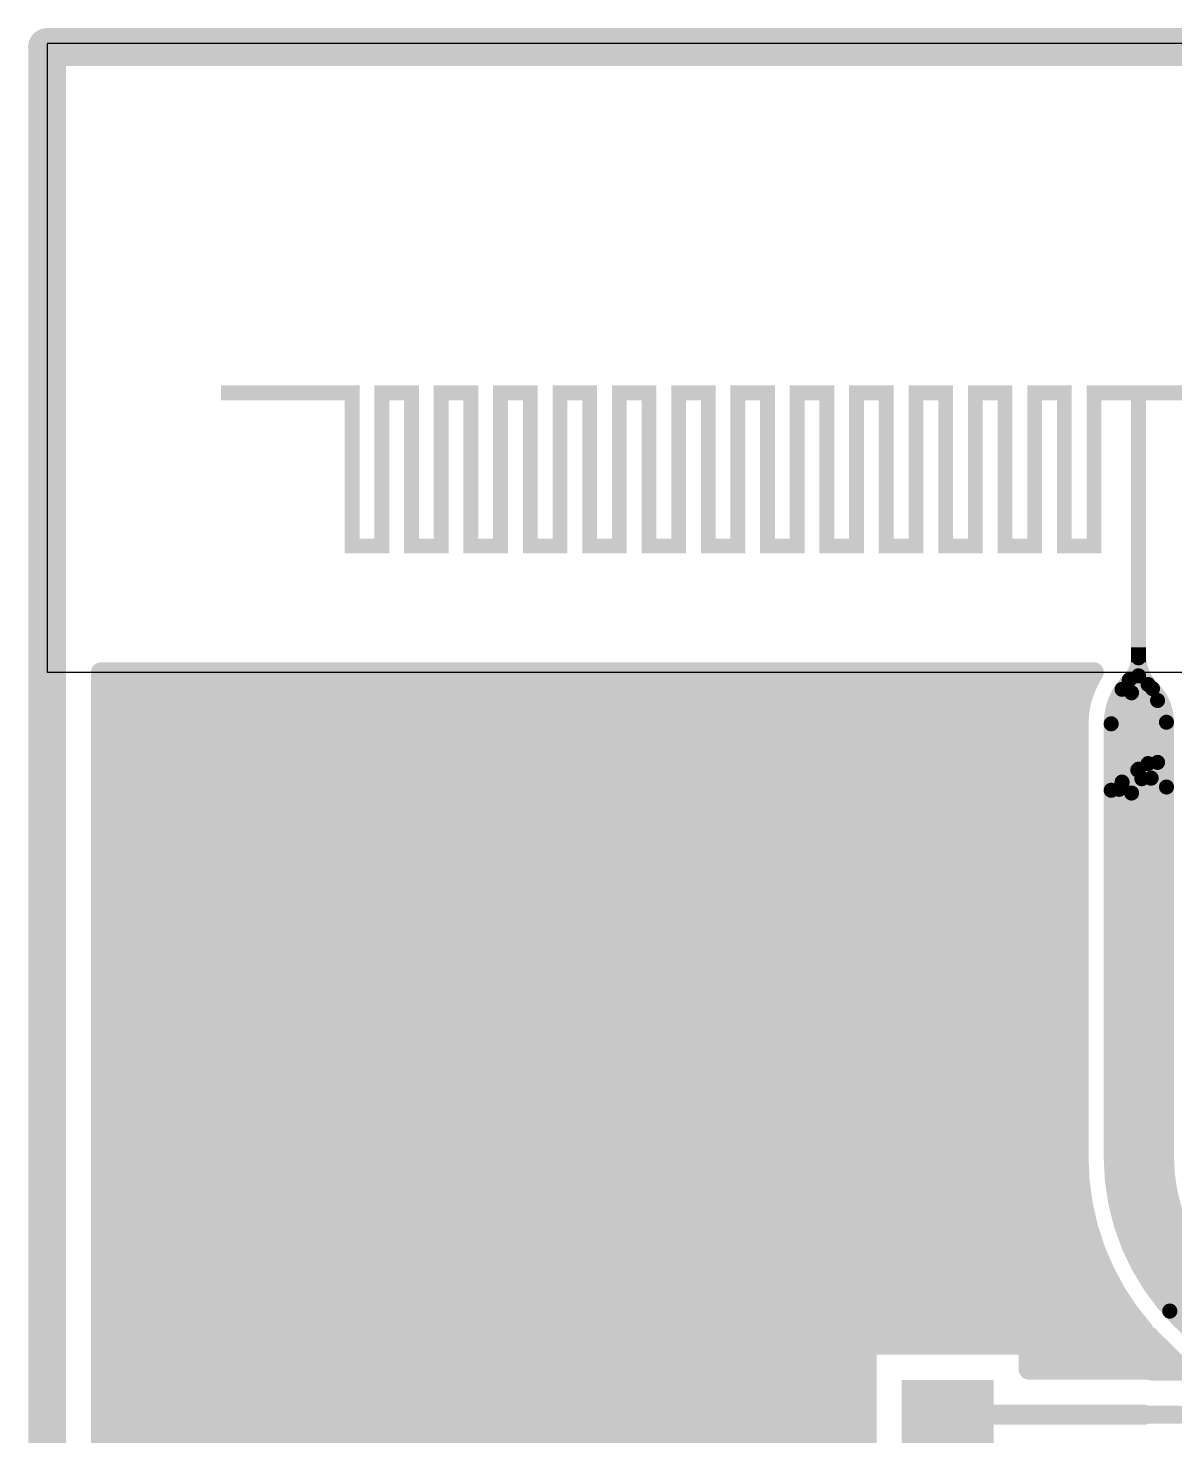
# Model space of a CAD drawing. Header units: inches. Extents: x 0 to 226, y 0 to 70.
# Drawn here: x 29.25 to 40.84, y 10.78 to 25.02 of the extents above; entities that cross this region are included whole.
import ezdxf

# ---------------------------------------------------------------- set-up
doc = ezdxf.new("R2010")
doc.units = ezdxf.units.IN
for name, color, linetype in [('Keep-Out Layer', 6, 'Continuous'), ('Multi-Layer', 9, 'Continuous'), ('Top Layer', 1, 'Continuous')]:
    doc.layers.add(name, color=color, linetype=linetype)

msp = doc.modelspace()

# ---------------------------------------------------------------- hatches: boundary and pattern name
at = {"layer": 'Top Layer'}
for points in [[(32.601, 21.408), (31.201, 21.408), (31.201, 21.258), (32.601, 21.258)], [(32.601, 21.408), (32.451, 21.408), (32.451, 19.708), (32.601, 19.708)], [(33.201, 21.408), (32.751, 21.408), (32.751, 21.258), (33.201, 21.258)], [(32.901, 21.408), (32.751, 21.408), (32.751, 19.708), (32.901, 19.708)], [(33.201, 21.408), (33.051, 21.408), (33.051, 19.708), (33.201, 19.708)], [(33.801, 21.408), (33.351, 21.408), (33.351, 21.258), (33.801, 21.258)], [(33.501, 21.408), (33.351, 21.408), (33.351, 19.708), (33.501, 19.708)], [(33.801, 21.408), (33.651, 21.408), (33.651, 19.708), (33.801, 19.708)], [(34.401, 21.408), (33.951, 21.408), (33.951, 21.258), (34.401, 21.258)], [(34.101, 21.408), (33.951, 21.408), (33.951, 19.708), (34.101, 19.708)], [(34.401, 21.408), (34.251, 21.408), (34.251, 19.708), (34.401, 19.708)], [(35.001, 21.408), (34.551, 21.408), (34.551, 21.258), (35.001, 21.258)], [(34.701, 21.408), (34.551, 21.408), (34.551, 19.708), (34.701, 19.708)], [(35.001, 21.408), (34.851, 21.408), (34.851, 19.708), (35.001, 19.708)], [(35.601, 21.408), (35.151, 21.408), (35.151, 21.258), (35.601, 21.258)], [(35.301, 21.408), (35.151, 21.408), (35.151, 19.708), (35.301, 19.708)], [(35.601, 21.408), (35.451, 21.408), (35.451, 19.708), (35.601, 19.708)], [(36.2, 21.408), (35.751, 21.408), (35.751, 21.258), (36.2, 21.258)], [(35.901, 21.408), (35.751, 21.408), (35.751, 19.708), (35.901, 19.708)], [(36.2, 21.408), (36.051, 21.408), (36.051, 19.708), (36.2, 19.708)], [(36.8, 21.408), (36.35, 21.408), (36.35, 21.258), (36.8, 21.258)], [(36.5, 21.408), (36.35, 21.408), (36.35, 19.708), (36.5, 19.708)], [(36.8, 21.408), (36.65, 21.408), (36.65, 19.708), (36.8, 19.708)], [(37.4, 21.408), (36.95, 21.408), (36.95, 21.258), (37.4, 21.258)], [(37.1, 21.408), (36.95, 21.408), (36.95, 19.708), (37.1, 19.708)], [(37.4, 21.408), (37.25, 21.408), (37.25, 19.708), (37.4, 19.708)], [(38, 21.408), (37.55, 21.408), (37.55, 21.258), (38, 21.258)], [(37.7, 21.408), (37.55, 21.408), (37.55, 19.708), (37.7, 19.708)], [(38, 21.408), (37.85, 21.408), (37.85, 19.708), (38, 19.708)], [(38.6, 21.408), (38.15, 21.408), (38.15, 21.258), (38.6, 21.258)], [(38.3, 21.408), (38.15, 21.408), (38.15, 19.708), (38.3, 19.708)], [(38.6, 21.408), (38.45, 21.408), (38.45, 19.708), (38.6, 19.708)], [(38.9, 21.408), (38.75, 21.408), (38.75, 19.708), (38.9, 19.708)], [(39.2, 21.408), (38.75, 21.408), (38.75, 21.258), (39.2, 21.258)], [(39.2, 21.408), (39.05, 21.408), (39.05, 19.708), (39.2, 19.708)], [(39.5, 21.408), (39.35, 21.408), (39.35, 19.708), (39.5, 19.708)], [(39.8, 21.408), (39.35, 21.408), (39.35, 21.258), (39.8, 21.258)], [(39.8, 21.408), (39.65, 21.408), (39.65, 19.708), (39.8, 19.708)], [(40.1, 21.408), (39.95, 21.408), (39.95, 19.708), (40.1, 19.708)], [(40.4, 21.408), (39.95, 21.408), (39.95, 21.258), (40.4, 21.258)], [(40.55, 21.408), (40.4, 21.408), (40.4, 18.608), (40.55, 18.608)], [(41.15, 21.258), (41.15, 21.408), (40.4, 21.408), (40.4, 21.258)], [(32.901, 19.858), (32.451, 19.858), (32.451, 19.708), (32.901, 19.708)], [(33.501, 19.858), (33.051, 19.858), (33.051, 19.708), (33.501, 19.708)], [(34.101, 19.858), (33.651, 19.858), (33.651, 19.708), (34.101, 19.708)], [(34.701, 19.858), (34.251, 19.858), (34.251, 19.708), (34.701, 19.708)], [(35.301, 19.858), (34.851, 19.858), (34.851, 19.708), (35.301, 19.708)], [(35.901, 19.858), (35.451, 19.858), (35.451, 19.708), (35.901, 19.708)], [(36.5, 19.858), (36.051, 19.858), (36.051, 19.708), (36.5, 19.708)], [(37.1, 19.858), (36.65, 19.858), (36.65, 19.708), (37.1, 19.708)], [(37.7, 19.858), (37.25, 19.858), (37.25, 19.708), (37.7, 19.708)], [(38.3, 19.858), (37.85, 19.858), (37.85, 19.708), (38.3, 19.708)], [(38.9, 19.858), (38.45, 19.858), (38.45, 19.708), (38.9, 19.708)], [(39.5, 19.858), (39.05, 19.858), (39.05, 19.708), (39.5, 19.708)], [(40.1, 19.858), (39.65, 19.858), (39.65, 19.708), (40.1, 19.708)]]:
    msp.add_hatch(color=1, dxfattribs=at).paths.add_polyline_path(points)

# ---------------------------------------------------------------- linework, layer by layer
at = {"layer": 'Keep-Out Layer'}
for points in [[(29.441, 24.83, 0.381, 0.381, 0), (48.881, 24.83, 0.381, 0.381, 0)], [(29.441, 0, 0.381, 0.381, 0), (29.441, 24.83, 0.381, 0.381, 0)]]:
    msp.add_lwpolyline(points, format="xyseb", dxfattribs=at)
msp.add_lwpolyline([(29.345, 24.83, 0.191, 0.191, 1), (29.536, 24.83, 0.191, 0.191, 1)], format="xyseb", close=True, dxfattribs=at)
msp.add_lwpolyline([(29.345, 24.83, 0.191, 0.191, 1), (29.536, 24.83, 0.191, 0.191, 1)], format="xyseb", close=True, dxfattribs=at)
at = {"layer": 'Multi-Layer'}
for p, q in [((48.881, 24.864), (29.441, 24.864)), ((29.441, 24.864), (29.441, 18.506)), ((29.441, 18.506), (48.881, 18.506))]:
    msp.add_line(p, q, dxfattribs=at)
at = {"layer": 'Top Layer'}
for points in [[(40.475, 18.653, 0.152, 0.152, -0.198912), (40.382, 18.429, 0.152, 0.152, 0)], [(40.475, 18.653, 0.152, 0.152, 0), (40.475, 18.683, 0.152, 0.152, 0)], [(40.617, 18.341, 0.152, 0.152, -0.198912), (40.475, 18.683, 0.152, 0.152, 0)], [(40.475, 18.47, 0.152, 0.152, 0), (40.475, 18.653, 0.152, 0.152, 0)], [(29.987, 18.506, 0.203, 0.203, 0), (40.023, 18.506, 0.203, 0.203, 0)], [(29.987, 0.546, 0.203, 0.203, 0), (29.987, 18.506, 0.203, 0.203, 0)], [(30.11, 0.546, 0.203, 0.203, 0), (30.11, 18.506, 0.203, 0.203, 0)], [(30.314, 0.546, 0.203, 0.203, 0), (30.314, 18.506, 0.203, 0.203, 0)], [(30.517, 0.546, 0.203, 0.203, 0), (30.517, 18.506, 0.203, 0.203, 0)], [(30.72, 0.546, 0.203, 0.203, 0), (30.72, 18.506, 0.203, 0.203, 0)], [(30.923, 0.546, 0.203, 0.203, 0), (30.923, 18.506, 0.203, 0.203, 0)], [(31.126, 0.546, 0.203, 0.203, 0), (31.126, 18.506, 0.203, 0.203, 0)], [(31.33, 0.546, 0.203, 0.203, 0), (31.33, 18.506, 0.203, 0.203, 0)], [(31.533, 0.546, 0.203, 0.203, 0), (31.533, 18.506, 0.203, 0.203, 0)], [(31.736, 0.546, 0.203, 0.203, 0), (31.736, 18.506, 0.203, 0.203, 0)], [(31.939, 0.546, 0.203, 0.203, 0), (31.939, 18.506, 0.203, 0.203, 0)], [(32.142, 0.546, 0.203, 0.203, 0), (32.142, 18.506, 0.203, 0.203, 0)], [(32.346, 0.546, 0.203, 0.203, 0), (32.346, 18.506, 0.203, 0.203, 0)], [(32.549, 0.546, 0.203, 0.203, 0), (32.549, 18.506, 0.203, 0.203, 0)], [(32.752, 0.546, 0.203, 0.203, 0), (32.752, 18.506, 0.203, 0.203, 0)], [(32.955, 0.546, 0.203, 0.203, 0), (32.955, 18.506, 0.203, 0.203, 0)], [(33.158, 0.546, 0.203, 0.203, 0), (33.158, 18.506, 0.203, 0.203, 0)], [(33.362, 0.546, 0.203, 0.203, 0), (33.362, 18.506, 0.203, 0.203, 0)], [(33.565, 0.546, 0.203, 0.203, 0), (33.565, 18.506, 0.203, 0.203, 0)], [(33.768, 0.546, 0.203, 0.203, 0), (33.768, 18.506, 0.203, 0.203, 0)], [(33.971, 0.546, 0.203, 0.203, 0), (33.971, 18.506, 0.203, 0.203, 0)], [(34.174, 0.546, 0.203, 0.203, 0), (34.174, 18.506, 0.203, 0.203, 0)], [(34.378, 0.546, 0.203, 0.203, 0), (34.378, 18.506, 0.203, 0.203, 0)], [(34.581, 0.546, 0.203, 0.203, 0), (34.581, 18.506, 0.203, 0.203, 0)], [(34.784, 0.546, 0.203, 0.203, 0), (34.784, 18.506, 0.203, 0.203, 0)], [(34.987, 0.546, 0.203, 0.203, 0), (34.987, 18.506, 0.203, 0.203, 0)], [(35.19, 0.546, 0.203, 0.203, 0), (35.19, 18.506, 0.203, 0.203, 0)], [(35.394, 0.546, 0.203, 0.203, 0), (35.394, 18.506, 0.203, 0.203, 0)], [(35.597, 0.546, 0.203, 0.203, 0), (35.597, 18.506, 0.203, 0.203, 0)], [(35.8, 4.898, 0.203, 0.203, 0), (35.8, 18.506, 0.203, 0.203, 0)], [(36.003, 4.898, 0.203, 0.203, 0), (36.003, 18.506, 0.203, 0.203, 0)], [(36.206, 5.106, 0.203, 0.203, 0), (36.206, 18.506, 0.203, 0.203, 0)], [(36.41, 5.373, 0.203, 0.203, 0), (36.41, 18.506, 0.203, 0.203, 0)], [(36.613, 5.576, 0.203, 0.203, 0), (36.613, 18.506, 0.203, 0.203, 0)], [(36.816, 5.78, 0.203, 0.203, 0), (36.816, 18.506, 0.203, 0.203, 0)], [(37.019, 5.983, 0.203, 0.203, 0), (37.019, 18.506, 0.203, 0.203, 0)], [(37.222, 6.186, 0.203, 0.203, 0), (37.222, 18.506, 0.203, 0.203, 0)], [(37.426, 6.389, 0.203, 0.203, 0), (37.426, 18.506, 0.203, 0.203, 0)], [(37.629, 6.592, 0.203, 0.203, 0), (37.629, 18.506, 0.203, 0.203, 0)], [(37.832, 11.706, 0.203, 0.203, 0), (37.832, 18.506, 0.203, 0.203, 0)], [(38.035, 11.706, 0.203, 0.203, 0), (38.035, 18.506, 0.203, 0.203, 0)], [(38.238, 11.706, 0.203, 0.203, 0), (38.238, 18.506, 0.203, 0.203, 0)], [(38.442, 11.706, 0.203, 0.203, 0), (38.442, 18.506, 0.203, 0.203, 0)], [(38.645, 11.706, 0.203, 0.203, 0), (38.645, 18.506, 0.203, 0.203, 0)], [(38.848, 11.706, 0.203, 0.203, 0), (38.848, 18.506, 0.203, 0.203, 0)], [(39.051, 11.706, 0.203, 0.203, 0), (39.051, 18.506, 0.203, 0.203, 0)], [(39.254, 11.706, 0.203, 0.203, 0), (39.254, 18.506, 0.203, 0.203, 0)], [(39.458, 11.455, 0.203, 0.203, 0), (39.458, 18.506, 0.203, 0.203, 0)], [(39.661, 11.455, 0.203, 0.203, 0), (39.661, 18.506, 0.203, 0.203, 0)], [(39.864, 11.455, 0.203, 0.203, 0), (39.864, 18.506, 0.203, 0.203, 0)], [(39.869, 17.985, 0.203, 0.203, -0.14494), (40.023, 18.506, 0.203, 0.203, 0)], [(40.405, 18.299, 0.152, 0.152, -0.198912), (40.475, 18.47, 0.152, 0.152, 0)], [(40.475, 17.526, 0.152, 0.152, 0), (40.475, 18.47, 0.152, 0.152, 0)], [(29.987, 18.404, 0.203, 0.203, 0), (39.965, 18.404, 0.203, 0.203, 0)], [(40.199, 17.985, 0.152, 0.152, -0.198912), (40.382, 18.429, 0.152, 0.152, 0)], [(40.309, 17.396, 0.152, 0.152, 0), (40.309, 18.334, 0.152, 0.152, 0)], [(40.405, 17.285, 0.152, 0.152, 0), (40.405, 18.299, 0.152, 0.152, 0)], [(40.572, 17.583, 0.152, 0.152, 0), (40.572, 18.383, 0.152, 0.152, 0)], [(40.617, 18.341, 0.152, 0.152, -0.198912), (40.758, 18.001, 0.152, 0.152, 0)], [(29.987, 18.201, 0.203, 0.203, 0), (39.893, 18.201, 0.203, 0.203, 0)], [(40.668, 17.595, 0.152, 0.152, 0), (40.668, 18.221, 0.152, 0.152, 0)], [(29.987, 17.998, 0.203, 0.203, 0), (39.869, 17.998, 0.203, 0.203, 0)], [(39.869, 17.313, 0.203, 0.203, 0), (39.869, 17.985, 0.203, 0.203, 0)], [(40.199, 17.313, 0.152, 0.152, 0), (40.199, 17.985, 0.152, 0.152, 0)], [(40.758, 17.346, 0.152, 0.152, 0), (40.758, 18.001, 0.152, 0.152, 0)], [(29.987, 17.794, 0.203, 0.203, 0), (39.869, 17.794, 0.203, 0.203, 0)], [(40.479, 13.599, 0.711, 0.711, 0), (40.479, 17.501, 0.711, 0.711, 0)], [(29.987, 17.591, 0.203, 0.203, 0), (39.869, 17.591, 0.203, 0.203, 0)], [(40.572, 17.583, 0.152, 0.152, -0.198912), (40.509, 17.43, 0.152, 0.152, 0)], [(40.668, 17.595, 0.152, 0.152, -0.198912), (40.602, 17.436, 0.152, 0.152, 0)], [(40.468, 17.518, 0.152, 0.152, 0), (40.475, 17.526, 0.152, 0.152, 0)], [(29.987, 17.388, 0.203, 0.203, 0), (39.869, 17.388, 0.203, 0.203, 0)], [(39.869, 13.599, 0.203, 0.203, 0), (39.869, 17.291, 0.203, 0.203, 0)], [(40.309, 17.396, 0.152, 0.152, -0.198912), (40.278, 17.323, 0.152, 0.152, 0)], [(29.987, 17.185, 0.203, 0.203, 0), (39.869, 17.185, 0.203, 0.203, 0)], [(29.987, 16.982, 0.203, 0.203, 0), (39.869, 16.982, 0.203, 0.203, 0)], [(29.987, 16.778, 0.203, 0.203, 0), (39.869, 16.778, 0.203, 0.203, 0)], [(29.987, 16.575, 0.203, 0.203, 0), (39.869, 16.575, 0.203, 0.203, 0)], [(29.987, 16.372, 0.203, 0.203, 0), (39.869, 16.372, 0.203, 0.203, 0)], [(29.987, 16.169, 0.203, 0.203, 0), (39.869, 16.169, 0.203, 0.203, 0)], [(29.987, 15.966, 0.203, 0.203, 0), (39.869, 15.966, 0.203, 0.203, 0)], [(29.987, 15.762, 0.203, 0.203, 0), (39.869, 15.762, 0.203, 0.203, 0)], [(29.987, 15.559, 0.203, 0.203, 0), (39.869, 15.559, 0.203, 0.203, 0)], [(29.987, 15.356, 0.203, 0.203, 0), (39.869, 15.356, 0.203, 0.203, 0)], [(29.987, 15.153, 0.203, 0.203, 0), (39.869, 15.153, 0.203, 0.203, 0)], [(29.987, 14.95, 0.203, 0.203, 0), (39.869, 14.95, 0.203, 0.203, 0)], [(29.987, 14.746, 0.203, 0.203, 0), (39.869, 14.746, 0.203, 0.203, 0)], [(29.987, 14.543, 0.203, 0.203, 0), (39.869, 14.543, 0.203, 0.203, 0)], [(29.987, 14.34, 0.203, 0.203, 0), (39.869, 14.34, 0.203, 0.203, 0)], [(29.987, 14.137, 0.203, 0.203, 0), (39.869, 14.137, 0.203, 0.203, 0)], [(29.987, 13.934, 0.203, 0.203, 0), (39.869, 13.934, 0.203, 0.203, 0)], [(41.079, 12.151, 0.711, 0.711, -0.198912), (40.479, 13.599, 0.711, 0.711, 0)], [(29.987, 13.73, 0.203, 0.203, 0), (39.869, 13.73, 0.203, 0.203, 0)], [(40.523, 11.853, 0.203, 0.203, -0.181084), (39.869, 13.599, 0.203, 0.203, 0)], [(29.987, 13.527, 0.203, 0.203, 0), (39.87, 13.527, 0.203, 0.203, 0)], [(29.987, 13.324, 0.203, 0.203, 0), (39.884, 13.324, 0.203, 0.203, 0)], [(29.987, 13.121, 0.203, 0.203, 0), (39.913, 13.121, 0.203, 0.203, 0)], [(29.987, 12.918, 0.203, 0.203, 0), (39.958, 12.918, 0.203, 0.203, 0)], [(29.987, 12.714, 0.203, 0.203, 0), (40.021, 12.714, 0.203, 0.203, 0)], [(40.067, 11.455, 0.203, 0.203, 0), (40.067, 12.593, 0.203, 0.203, 0)], [(29.987, 12.511, 0.203, 0.203, 0), (40.102, 12.511, 0.203, 0.203, 0)], [(29.987, 12.308, 0.203, 0.203, 0), (40.204, 12.308, 0.203, 0.203, 0)], [(40.27, 11.455, 0.203, 0.203, 0), (40.27, 12.195, 0.203, 0.203, 0)], [(29.987, 12.105, 0.203, 0.203, 0), (40.329, 12.105, 0.203, 0.203, 0)], [(40.792, 12.046, 0.152, 0.152, 0), (41.374, 11.463, 0.152, 0.152, 0)], [(29.987, 11.902, 0.203, 0.203, 0), (40.482, 11.902, 0.203, 0.203, 0)], [(40.474, 11.455, 0.203, 0.203, 0), (40.474, 11.912, 0.203, 0.203, 0)], [(40.648, 11.72, 0.203, 0.203, -0.009423), (40.579, 11.792, 0.203, 0.203, 0)], [(29.987, 11.698, 0.203, 0.203, 0), (37.725, 11.698, 0.203, 0.203, 0)], [(37.725, 10.015, 0.203, 0.203, 0), (37.725, 11.706, 0.203, 0.203, 0)], [(37.725, 11.706, 0.203, 0.203, 0), (39.366, 11.706, 0.203, 0.203, 0)], [(39.366, 11.455, 0.203, 0.203, 0), (39.366, 11.706, 0.203, 0.203, 0)], [(39.366, 11.698, 0.203, 0.203, 0), (40.67, 11.698, 0.203, 0.203, 0)], [(40.677, 11.443, 0.203, 0.203, 0), (40.677, 11.693, 0.203, 0.203, 0)], [(40.683, 11.687, 0.203, 0.203, 0), (40.929, 11.441, 0.203, 0.203, 0)], [(29.987, 11.495, 0.203, 0.203, 0), (37.725, 11.495, 0.203, 0.203, 0)], [(39.366, 11.495, 0.203, 0.203, 0), (40.875, 11.495, 0.203, 0.203, 0)], [(39.366, 11.455, 0.203, 0.203, 0), (40.527, 11.455, 0.203, 0.203, 0)], [(40.527, 11.455, 0.203, 0.203, -0.056496), (40.629, 11.443, 0.203, 0.203, 0)], [(40.629, 11.443, 0.203, 0.203, 0), (40.887, 11.443, 0.203, 0.203, 0)], [(29.987, 11.292, 0.203, 0.203, 0), (37.725, 11.292, 0.203, 0.203, 0)], [(29.987, 11.089, 0.203, 0.203, 0), (37.725, 11.089, 0.203, 0.203, 0)], [(38.545, 8.94, 0.508, 0.508, 0), (38.545, 10.86, 0.508, 0.508, 0)], [(29.987, 10.886, 0.203, 0.203, 0), (37.725, 10.886, 0.203, 0.203, 0)], [(38.503, 10.965, 0.203, 0.203, 0), (38.535, 10.998, 0.203, 0.203, 0)], [(38.535, 10.998, 0.203, 0.203, 0), (40.527, 10.998, 0.203, 0.203, 0)], [(40.887, 10.998, 0.18, 0.18, 0), (40.167, 10.998, 0.18, 0.18, 0)], [(29.987, 10.682, 0.203, 0.203, 0), (37.725, 10.682, 0.203, 0.203, 0)]]:
    msp.add_lwpolyline(points, format="xyseb", dxfattribs=at)
for points in [[(40.437, 18.683, 0.0762, 0.0762, 1), (40.514, 18.683, 0.0762, 0.0762, 1)], [(40.437, 18.683, 0.0762, 0.0762, 1), (40.514, 18.683, 0.0762, 0.0762, 1)], [(40.437, 18.653, 0.0762, 0.0762, 1), (40.514, 18.653, 0.0762, 0.0762, 1)], [(40.437, 18.653, 0.0762, 0.0762, 1), (40.514, 18.653, 0.0762, 0.0762, 1)], [(40.437, 18.653, 0.0762, 0.0762, 1), (40.514, 18.653, 0.0762, 0.0762, 1)], [(29.936, 18.506, 0.102, 0.102, 1), (30.037, 18.506, 0.102, 0.102, 1)], [(29.936, 18.506, 0.102, 0.102, 1), (30.037, 18.506, 0.102, 0.102, 1)], [(30.123, 18.283, 0.305, 0.305, 1), (30.428, 18.283, 0.305, 0.305, 1)], [(30.06, 18.506, 0.102, 0.102, 1), (30.161, 18.506, 0.102, 0.102, 1)], [(30.263, 18.506, 0.102, 0.102, 1), (30.364, 18.506, 0.102, 0.102, 1)], [(30.466, 18.506, 0.102, 0.102, 1), (30.568, 18.506, 0.102, 0.102, 1)], [(30.669, 18.506, 0.102, 0.102, 1), (30.771, 18.506, 0.102, 0.102, 1)], [(30.872, 18.506, 0.102, 0.102, 1), (30.974, 18.506, 0.102, 0.102, 1)], [(30.974, 18.283, 0.305, 0.305, 1), (31.279, 18.283, 0.305, 0.305, 1)], [(31.076, 18.506, 0.102, 0.102, 1), (31.177, 18.506, 0.102, 0.102, 1)], [(31.279, 18.506, 0.102, 0.102, 1), (31.38, 18.506, 0.102, 0.102, 1)], [(31.482, 18.506, 0.102, 0.102, 1), (31.584, 18.506, 0.102, 0.102, 1)], [(31.685, 18.506, 0.102, 0.102, 1), (31.787, 18.506, 0.102, 0.102, 1)], [(31.825, 18.283, 0.305, 0.305, 1), (32.13, 18.283, 0.305, 0.305, 1)], [(31.888, 18.506, 0.102, 0.102, 1), (31.99, 18.506, 0.102, 0.102, 1)], [(32.092, 18.506, 0.102, 0.102, 1), (32.193, 18.506, 0.102, 0.102, 1)], [(32.295, 18.506, 0.102, 0.102, 1), (32.396, 18.506, 0.102, 0.102, 1)], [(32.498, 18.506, 0.102, 0.102, 1), (32.6, 18.506, 0.102, 0.102, 1)], [(32.676, 18.283, 0.305, 0.305, 1), (32.981, 18.283, 0.305, 0.305, 1)], [(32.701, 18.506, 0.102, 0.102, 1), (32.803, 18.506, 0.102, 0.102, 1)], [(32.904, 18.506, 0.102, 0.102, 1), (33.006, 18.506, 0.102, 0.102, 1)], [(33.108, 18.506, 0.102, 0.102, 1), (33.209, 18.506, 0.102, 0.102, 1)], [(33.311, 18.506, 0.102, 0.102, 1), (33.412, 18.506, 0.102, 0.102, 1)], [(33.512, 18.271, 0.305, 0.305, 1), (33.817, 18.271, 0.305, 0.305, 1)], [(33.514, 18.506, 0.102, 0.102, 1), (33.616, 18.506, 0.102, 0.102, 1)], [(33.717, 18.506, 0.102, 0.102, 1), (33.819, 18.506, 0.102, 0.102, 1)], [(33.92, 18.506, 0.102, 0.102, 1), (34.022, 18.506, 0.102, 0.102, 1)], [(34.124, 18.506, 0.102, 0.102, 1), (34.225, 18.506, 0.102, 0.102, 1)], [(34.363, 18.271, 0.305, 0.305, 1), (34.668, 18.271, 0.305, 0.305, 1)], [(34.327, 18.506, 0.102, 0.102, 1), (34.428, 18.506, 0.102, 0.102, 1)], [(34.53, 18.506, 0.102, 0.102, 1), (34.632, 18.506, 0.102, 0.102, 1)], [(34.733, 18.506, 0.102, 0.102, 1), (34.835, 18.506, 0.102, 0.102, 1)], [(34.936, 18.506, 0.102, 0.102, 1), (35.038, 18.506, 0.102, 0.102, 1)], [(35.214, 18.271, 0.305, 0.305, 1), (35.519, 18.271, 0.305, 0.305, 1)], [(35.14, 18.506, 0.102, 0.102, 1), (35.241, 18.506, 0.102, 0.102, 1)], [(35.343, 18.506, 0.102, 0.102, 1), (35.444, 18.506, 0.102, 0.102, 1)], [(35.546, 18.506, 0.102, 0.102, 1), (35.648, 18.506, 0.102, 0.102, 1)], [(35.749, 18.506, 0.102, 0.102, 1), (35.851, 18.506, 0.102, 0.102, 1)], [(35.952, 18.506, 0.102, 0.102, 1), (36.054, 18.506, 0.102, 0.102, 1)], [(36.065, 18.271, 0.305, 0.305, 1), (36.37, 18.271, 0.305, 0.305, 1)], [(36.156, 18.506, 0.102, 0.102, 1), (36.257, 18.506, 0.102, 0.102, 1)], [(36.359, 18.506, 0.102, 0.102, 1), (36.46, 18.506, 0.102, 0.102, 1)], [(36.562, 18.506, 0.102, 0.102, 1), (36.664, 18.506, 0.102, 0.102, 1)], [(36.765, 18.506, 0.102, 0.102, 1), (36.867, 18.506, 0.102, 0.102, 1)], [(36.916, 18.271, 0.305, 0.305, 1), (37.221, 18.271, 0.305, 0.305, 1)], [(36.968, 18.506, 0.102, 0.102, 1), (37.07, 18.506, 0.102, 0.102, 1)], [(37.172, 18.506, 0.102, 0.102, 1), (37.273, 18.506, 0.102, 0.102, 1)], [(37.375, 18.506, 0.102, 0.102, 1), (37.476, 18.506, 0.102, 0.102, 1)], [(37.578, 18.506, 0.102, 0.102, 1), (37.68, 18.506, 0.102, 0.102, 1)], [(37.767, 18.271, 0.305, 0.305, 1), (38.072, 18.271, 0.305, 0.305, 1)], [(37.781, 18.506, 0.102, 0.102, 1), (37.883, 18.506, 0.102, 0.102, 1)], [(37.984, 18.506, 0.102, 0.102, 1), (38.086, 18.506, 0.102, 0.102, 1)], [(38.188, 18.506, 0.102, 0.102, 1), (38.289, 18.506, 0.102, 0.102, 1)], [(38.391, 18.506, 0.102, 0.102, 1), (38.492, 18.506, 0.102, 0.102, 1)], [(38.618, 18.271, 0.305, 0.305, 1), (38.923, 18.271, 0.305, 0.305, 1)], [(38.594, 18.506, 0.102, 0.102, 1), (38.696, 18.506, 0.102, 0.102, 1)], [(38.797, 18.506, 0.102, 0.102, 1), (38.899, 18.506, 0.102, 0.102, 1)], [(39, 18.506, 0.102, 0.102, 1), (39.102, 18.506, 0.102, 0.102, 1)], [(39.204, 18.506, 0.102, 0.102, 1), (39.305, 18.506, 0.102, 0.102, 1)], [(39.455, 18.26, 0.305, 0.305, 1), (39.759, 18.26, 0.305, 0.305, 1)], [(39.407, 18.506, 0.102, 0.102, 1), (39.508, 18.506, 0.102, 0.102, 1)], [(39.61, 18.506, 0.102, 0.102, 1), (39.712, 18.506, 0.102, 0.102, 1)], [(39.813, 18.506, 0.102, 0.102, 1), (39.915, 18.506, 0.102, 0.102, 1)], [(39.972, 18.506, 0.102, 0.102, 1), (40.074, 18.506, 0.102, 0.102, 1)], [(39.972, 18.506, 0.102, 0.102, 1), (40.074, 18.506, 0.102, 0.102, 1)], [(40.437, 18.47, 0.0762, 0.0762, 1), (40.514, 18.47, 0.0762, 0.0762, 1)], [(40.437, 18.47, 0.0762, 0.0762, 1), (40.514, 18.47, 0.0762, 0.0762, 1)], [(40.437, 18.47, 0.0762, 0.0762, 1), (40.514, 18.47, 0.0762, 0.0762, 1)], [(29.936, 18.404, 0.102, 0.102, 1), (30.037, 18.404, 0.102, 0.102, 1)], [(39.914, 18.404, 0.102, 0.102, 1), (40.016, 18.404, 0.102, 0.102, 1)], [(40.271, 18.334, 0.0762, 0.0762, 1), (40.347, 18.334, 0.0762, 0.0762, 1)], [(40.344, 18.429, 0.0762, 0.0762, 1), (40.421, 18.429, 0.0762, 0.0762, 1)], [(40.344, 18.429, 0.0762, 0.0762, 1), (40.421, 18.429, 0.0762, 0.0762, 1)], [(40.367, 18.299, 0.0762, 0.0762, 1), (40.443, 18.299, 0.0762, 0.0762, 1)], [(40.367, 18.299, 0.0762, 0.0762, 1), (40.443, 18.299, 0.0762, 0.0762, 1)], [(40.534, 18.383, 0.0762, 0.0762, 1), (40.61, 18.383, 0.0762, 0.0762, 1)], [(40.579, 18.341, 0.0762, 0.0762, 1), (40.655, 18.341, 0.0762, 0.0762, 1)], [(40.579, 18.341, 0.0762, 0.0762, 1), (40.655, 18.341, 0.0762, 0.0762, 1)], [(29.936, 18.201, 0.102, 0.102, 1), (30.037, 18.201, 0.102, 0.102, 1)], [(39.842, 18.201, 0.102, 0.102, 1), (39.944, 18.201, 0.102, 0.102, 1)], [(40.63, 18.221, 0.0762, 0.0762, 1), (40.706, 18.221, 0.0762, 0.0762, 1)], [(29.936, 17.998, 0.102, 0.102, 1), (30.037, 17.998, 0.102, 0.102, 1)], [(39.818, 17.998, 0.102, 0.102, 1), (39.92, 17.998, 0.102, 0.102, 1)], [(39.818, 17.985, 0.102, 0.102, 1), (39.919, 17.985, 0.102, 0.102, 1)], [(39.818, 17.985, 0.102, 0.102, 1), (39.919, 17.985, 0.102, 0.102, 1)], [(40.161, 17.985, 0.0762, 0.0762, 1), (40.237, 17.985, 0.0762, 0.0762, 1)], [(40.161, 17.985, 0.0762, 0.0762, 1), (40.237, 17.985, 0.0762, 0.0762, 1)], [(40.72, 18.001, 0.0762, 0.0762, 1), (40.796, 18.001, 0.0762, 0.0762, 1)], [(40.72, 18.001, 0.0762, 0.0762, 1), (40.796, 18.001, 0.0762, 0.0762, 1)], [(29.936, 17.794, 0.102, 0.102, 1), (30.037, 17.794, 0.102, 0.102, 1)], [(39.818, 17.794, 0.102, 0.102, 1), (39.919, 17.794, 0.102, 0.102, 1)], [(40.301, 17.501, 0.356, 0.356, 1), (40.657, 17.501, 0.356, 0.356, 1)], [(29.936, 17.591, 0.102, 0.102, 1), (30.037, 17.591, 0.102, 0.102, 1)], [(32.121, 17.326, 0.356, 0.356, 1), (32.477, 17.326, 0.356, 0.356, 1)], [(39.41, 17.424, 0.305, 0.305, 1), (39.715, 17.424, 0.305, 0.305, 1)], [(39.818, 17.591, 0.102, 0.102, 1), (39.919, 17.591, 0.102, 0.102, 1)], [(40.534, 17.583, 0.0762, 0.0762, 1), (40.61, 17.583, 0.0762, 0.0762, 1)], [(40.534, 17.583, 0.0762, 0.0762, 1), (40.61, 17.583, 0.0762, 0.0762, 1)], [(40.63, 17.595, 0.0762, 0.0762, 1), (40.706, 17.595, 0.0762, 0.0762, 1)], [(40.63, 17.595, 0.0762, 0.0762, 1), (40.706, 17.595, 0.0762, 0.0762, 1)], [(40.43, 17.518, 0.0762, 0.0762, 1), (40.506, 17.518, 0.0762, 0.0762, 1)], [(40.437, 17.526, 0.0762, 0.0762, 1), (40.514, 17.526, 0.0762, 0.0762, 1)], [(40.437, 17.526, 0.0762, 0.0762, 1), (40.514, 17.526, 0.0762, 0.0762, 1)], [(40.564, 17.436, 0.0762, 0.0762, 1), (40.641, 17.436, 0.0762, 0.0762, 1)], [(29.936, 17.388, 0.102, 0.102, 1), (30.037, 17.388, 0.102, 0.102, 1)], [(30.262, 17.189, 0.305, 0.305, 1), (30.566, 17.189, 0.305, 0.305, 1)], [(34.031, 17.13, 0.305, 0.305, 1), (34.336, 17.13, 0.305, 0.305, 1)], [(35.509, 17.101, 0.305, 0.305, 1), (35.814, 17.101, 0.305, 0.305, 1)], [(39.818, 17.388, 0.102, 0.102, 1), (39.919, 17.388, 0.102, 0.102, 1)], [(39.818, 17.313, 0.102, 0.102, 1), (39.919, 17.313, 0.102, 0.102, 1)], [(39.819, 17.291, 0.102, 0.102, 1), (39.92, 17.291, 0.102, 0.102, 1)], [(40.161, 17.313, 0.0762, 0.0762, 1), (40.237, 17.313, 0.0762, 0.0762, 1)], [(40.24, 17.323, 0.0762, 0.0762, 1), (40.317, 17.323, 0.0762, 0.0762, 1)], [(40.271, 17.396, 0.0762, 0.0762, 1), (40.347, 17.396, 0.0762, 0.0762, 1)], [(40.271, 17.396, 0.0762, 0.0762, 1), (40.347, 17.396, 0.0762, 0.0762, 1)], [(40.471, 17.43, 0.0762, 0.0762, 1), (40.547, 17.43, 0.0762, 0.0762, 1)], [(40.72, 17.346, 0.0762, 0.0762, 1), (40.796, 17.346, 0.0762, 0.0762, 1)], [(29.936, 17.185, 0.102, 0.102, 1), (30.037, 17.185, 0.102, 0.102, 1)], [(31.066, 16.973, 0.305, 0.305, 1), (31.371, 16.973, 0.305, 0.305, 1)], [(37.477, 16.976, 0.305, 0.305, 1), (37.782, 16.976, 0.305, 0.305, 1)], [(38.586, 16.993, 0.305, 0.305, 1), (38.891, 16.993, 0.305, 0.305, 1)], [(39.819, 17.185, 0.102, 0.102, 1), (39.92, 17.185, 0.102, 0.102, 1)], [(40.367, 17.285, 0.0762, 0.0762, 1), (40.443, 17.285, 0.0762, 0.0762, 1)], [(29.936, 16.982, 0.102, 0.102, 1), (30.037, 16.982, 0.102, 0.102, 1)], [(32.873, 16.659, 0.305, 0.305, 1), (33.178, 16.659, 0.305, 0.305, 1)], [(39.819, 16.982, 0.102, 0.102, 1), (39.92, 16.982, 0.102, 0.102, 1)], [(29.936, 16.778, 0.102, 0.102, 1), (30.037, 16.778, 0.102, 0.102, 1)], [(36.204, 16.542, 0.356, 0.356, 1), (36.56, 16.542, 0.356, 0.356, 1)], [(39.455, 16.518, 0.305, 0.305, 1), (39.759, 16.518, 0.305, 0.305, 1)], [(39.819, 16.778, 0.102, 0.102, 1), (39.92, 16.778, 0.102, 0.102, 1)], [(29.936, 16.575, 0.102, 0.102, 1), (30.037, 16.575, 0.102, 0.102, 1)], [(39.819, 16.575, 0.102, 0.102, 1), (39.92, 16.575, 0.102, 0.102, 1)], [(29.936, 16.372, 0.102, 0.102, 1), (30.037, 16.372, 0.102, 0.102, 1)], [(39.819, 16.372, 0.102, 0.102, 1), (39.92, 16.372, 0.102, 0.102, 1)], [(29.936, 16.169, 0.102, 0.102, 1), (30.037, 16.169, 0.102, 0.102, 1)], [(39.819, 16.169, 0.102, 0.102, 1), (39.92, 16.169, 0.102, 0.102, 1)], [(29.936, 15.966, 0.102, 0.102, 1), (30.037, 15.966, 0.102, 0.102, 1)], [(37.113, 15.776, 0.305, 0.305, 1), (37.418, 15.776, 0.305, 0.305, 1)], [(39.455, 15.716, 0.305, 0.305, 1), (39.759, 15.716, 0.305, 0.305, 1)], [(39.819, 15.966, 0.102, 0.102, 1), (39.92, 15.966, 0.102, 0.102, 1)], [(29.936, 15.762, 0.102, 0.102, 1), (30.037, 15.762, 0.102, 0.102, 1)], [(34.679, 15.619, 0.305, 0.305, 1), (34.984, 15.619, 0.305, 0.305, 1)], [(39.819, 15.762, 0.102, 0.102, 1), (39.92, 15.762, 0.102, 0.102, 1)], [(29.936, 15.559, 0.102, 0.102, 1), (30.037, 15.559, 0.102, 0.102, 1)], [(31.341, 15.363, 0.305, 0.305, 1), (31.646, 15.363, 0.305, 0.305, 1)], [(39.819, 15.559, 0.102, 0.102, 1), (39.92, 15.559, 0.102, 0.102, 1)], [(29.936, 15.356, 0.102, 0.102, 1), (30.037, 15.356, 0.102, 0.102, 1)], [(32.48, 15.167, 0.305, 0.305, 1), (32.785, 15.167, 0.305, 0.305, 1)], [(39.819, 15.356, 0.102, 0.102, 1), (39.92, 15.356, 0.102, 0.102, 1)], [(29.936, 15.153, 0.102, 0.102, 1), (30.037, 15.153, 0.102, 0.102, 1)], [(37.997, 15.03, 0.305, 0.305, 1), (38.302, 15.03, 0.305, 0.305, 1)], [(39.819, 15.153, 0.102, 0.102, 1), (39.92, 15.153, 0.102, 0.102, 1)], [(39.455, 14.915, 0.305, 0.305, 1), (39.759, 14.915, 0.305, 0.305, 1)], [(29.936, 14.95, 0.102, 0.102, 1), (30.037, 14.95, 0.102, 0.102, 1)], [(39.819, 14.95, 0.102, 0.102, 1), (39.92, 14.95, 0.102, 0.102, 1)], [(29.936, 14.746, 0.102, 0.102, 1), (30.037, 14.746, 0.102, 0.102, 1)], [(39.819, 14.746, 0.102, 0.102, 1), (39.92, 14.746, 0.102, 0.102, 1)], [(36.092, 14.382, 0.305, 0.305, 1), (36.397, 14.382, 0.305, 0.305, 1)], [(29.936, 14.543, 0.102, 0.102, 1), (30.037, 14.543, 0.102, 0.102, 1)], [(33.619, 14.283, 0.305, 0.305, 1), (33.924, 14.283, 0.305, 0.305, 1)], [(39.819, 14.543, 0.102, 0.102, 1), (39.92, 14.543, 0.102, 0.102, 1)], [(29.936, 14.34, 0.102, 0.102, 1), (30.037, 14.34, 0.102, 0.102, 1)], [(39.455, 14.113, 0.305, 0.305, 1), (39.759, 14.113, 0.305, 0.305, 1)], [(39.819, 14.34, 0.102, 0.102, 1), (39.92, 14.34, 0.102, 0.102, 1)], [(29.936, 14.137, 0.102, 0.102, 1), (30.037, 14.137, 0.102, 0.102, 1)], [(30.462, 13.989, 0.305, 0.305, 1), (30.767, 13.989, 0.305, 0.305, 1)], [(39.819, 14.137, 0.102, 0.102, 1), (39.92, 14.137, 0.102, 0.102, 1)], [(37.196, 13.879, 0.356, 0.356, 1), (37.551, 13.879, 0.356, 0.356, 1)], [(29.936, 13.934, 0.102, 0.102, 1), (30.037, 13.934, 0.102, 0.102, 1)], [(38.272, 13.773, 0.305, 0.305, 1), (38.577, 13.773, 0.305, 0.305, 1)], [(39.819, 13.934, 0.102, 0.102, 1), (39.92, 13.934, 0.102, 0.102, 1)], [(40.301, 13.599, 0.356, 0.356, 1), (40.657, 13.599, 0.356, 0.356, 1)], [(40.301, 13.599, 0.356, 0.356, 1), (40.657, 13.599, 0.356, 0.356, 1)], [(29.936, 13.73, 0.102, 0.102, 1), (30.037, 13.73, 0.102, 0.102, 1)], [(31.989, 13.636, 0.305, 0.305, 1), (32.294, 13.636, 0.305, 0.305, 1)], [(39.819, 13.73, 0.102, 0.102, 1), (39.92, 13.73, 0.102, 0.102, 1)], [(39.819, 13.599, 0.102, 0.102, 1), (39.92, 13.599, 0.102, 0.102, 1)], [(39.819, 13.599, 0.102, 0.102, 1), (39.92, 13.599, 0.102, 0.102, 1)], [(29.936, 13.527, 0.102, 0.102, 1), (30.037, 13.527, 0.102, 0.102, 1)], [(39.455, 13.311, 0.305, 0.305, 1), (39.759, 13.311, 0.305, 0.305, 1)], [(39.82, 13.527, 0.102, 0.102, 1), (39.921, 13.527, 0.102, 0.102, 1)], [(29.936, 13.324, 0.102, 0.102, 1), (30.037, 13.324, 0.102, 0.102, 1)], [(35.7, 13.125, 0.305, 0.305, 1), (36.005, 13.125, 0.305, 0.305, 1)], [(39.833, 13.324, 0.102, 0.102, 1), (39.934, 13.324, 0.102, 0.102, 1)], [(33.314, 12.994, 0.305, 0.305, 1), (33.618, 12.994, 0.305, 0.305, 1)], [(29.936, 13.121, 0.102, 0.102, 1), (30.037, 13.121, 0.102, 0.102, 1)], [(39.862, 13.121, 0.102, 0.102, 1), (39.964, 13.121, 0.102, 0.102, 1)], [(29.936, 12.918, 0.102, 0.102, 1), (30.037, 12.918, 0.102, 0.102, 1)], [(39.907, 12.918, 0.102, 0.102, 1), (40.009, 12.918, 0.102, 0.102, 1)], [(29.936, 12.714, 0.102, 0.102, 1), (30.037, 12.714, 0.102, 0.102, 1)], [(39.717, 12.509, 0.305, 0.305, 1), (40.022, 12.509, 0.305, 0.305, 1)], [(39.97, 12.714, 0.102, 0.102, 1), (40.072, 12.714, 0.102, 0.102, 1)], [(40.016, 12.593, 0.102, 0.102, 1), (40.118, 12.593, 0.102, 0.102, 1)], [(29.936, 12.511, 0.102, 0.102, 1), (30.037, 12.511, 0.102, 0.102, 1)], [(34.121, 12.321, 0.305, 0.305, 1), (34.426, 12.321, 0.305, 0.305, 1)], [(36.604, 12.281, 0.356, 0.356, 1), (36.959, 12.281, 0.356, 0.356, 1)], [(40.051, 12.511, 0.102, 0.102, 1), (40.153, 12.511, 0.102, 0.102, 1)], [(29.936, 12.308, 0.102, 0.102, 1), (30.037, 12.308, 0.102, 0.102, 1)], [(31.945, 12.127, 0.305, 0.305, 1), (32.249, 12.127, 0.305, 0.305, 1)], [(40.153, 12.308, 0.102, 0.102, 1), (40.255, 12.308, 0.102, 0.102, 1)], [(40.901, 12.151, 0.356, 0.356, 1), (41.257, 12.151, 0.356, 0.356, 1)], [(40.22, 12.195, 0.102, 0.102, 1), (40.321, 12.195, 0.102, 0.102, 1)], [(29.936, 12.105, 0.102, 0.102, 1), (30.037, 12.105, 0.102, 0.102, 1)], [(40.278, 12.105, 0.102, 0.102, 1), (40.38, 12.105, 0.102, 0.102, 1)], [(40.753, 12.046, 0.0762, 0.0762, 1), (40.83, 12.046, 0.0762, 0.0762, 1)], [(29.936, 11.902, 0.102, 0.102, 1), (30.037, 11.902, 0.102, 0.102, 1)], [(40.151, 11.708, 0.305, 0.305, 1), (40.456, 11.708, 0.305, 0.305, 1)], [(40.423, 11.912, 0.102, 0.102, 1), (40.524, 11.912, 0.102, 0.102, 1)], [(40.431, 11.902, 0.102, 0.102, 1), (40.533, 11.902, 0.102, 0.102, 1)], [(40.472, 11.853, 0.102, 0.102, 1), (40.574, 11.853, 0.102, 0.102, 1)], [(40.528, 11.792, 0.102, 0.102, 1), (40.629, 11.792, 0.102, 0.102, 1)], [(40.597, 11.72, 0.102, 0.102, 1), (40.699, 11.72, 0.102, 0.102, 1)], [(29.936, 11.698, 0.102, 0.102, 1), (30.037, 11.698, 0.102, 0.102, 1)], [(30.462, 11.474, 0.305, 0.305, 1), (30.767, 11.474, 0.305, 0.305, 1)], [(37.674, 11.706, 0.102, 0.102, 1), (37.775, 11.706, 0.102, 0.102, 1)], [(37.674, 11.706, 0.102, 0.102, 1), (37.775, 11.706, 0.102, 0.102, 1)], [(37.674, 11.698, 0.102, 0.102, 1), (37.775, 11.698, 0.102, 0.102, 1)], [(37.781, 11.706, 0.102, 0.102, 1), (37.883, 11.706, 0.102, 0.102, 1)], [(37.984, 11.706, 0.102, 0.102, 1), (38.086, 11.706, 0.102, 0.102, 1)], [(38.188, 11.706, 0.102, 0.102, 1), (38.289, 11.706, 0.102, 0.102, 1)], [(38.391, 11.706, 0.102, 0.102, 1), (38.492, 11.706, 0.102, 0.102, 1)], [(38.594, 11.706, 0.102, 0.102, 1), (38.696, 11.706, 0.102, 0.102, 1)], [(38.797, 11.706, 0.102, 0.102, 1), (38.899, 11.706, 0.102, 0.102, 1)], [(39, 11.706, 0.102, 0.102, 1), (39.102, 11.706, 0.102, 0.102, 1)], [(39.204, 11.706, 0.102, 0.102, 1), (39.305, 11.706, 0.102, 0.102, 1)], [(39.315, 11.706, 0.102, 0.102, 1), (39.417, 11.706, 0.102, 0.102, 1)], [(39.315, 11.706, 0.102, 0.102, 1), (39.417, 11.706, 0.102, 0.102, 1)], [(39.315, 11.698, 0.102, 0.102, 1), (39.417, 11.698, 0.102, 0.102, 1)], [(40.619, 11.698, 0.102, 0.102, 1), (40.721, 11.698, 0.102, 0.102, 1)], [(40.626, 11.693, 0.102, 0.102, 1), (40.728, 11.693, 0.102, 0.102, 1)], [(40.632, 11.687, 0.102, 0.102, 1), (40.734, 11.687, 0.102, 0.102, 1)], [(29.936, 11.495, 0.102, 0.102, 1), (30.037, 11.495, 0.102, 0.102, 1)], [(37.674, 11.495, 0.102, 0.102, 1), (37.775, 11.495, 0.102, 0.102, 1)], [(39.315, 11.495, 0.102, 0.102, 1), (39.417, 11.495, 0.102, 0.102, 1)], [(39.315, 11.455, 0.102, 0.102, 1), (39.417, 11.455, 0.102, 0.102, 1)], [(39.315, 11.455, 0.102, 0.102, 1), (39.417, 11.455, 0.102, 0.102, 1)], [(39.407, 11.455, 0.102, 0.102, 1), (39.508, 11.455, 0.102, 0.102, 1)], [(39.61, 11.455, 0.102, 0.102, 1), (39.712, 11.455, 0.102, 0.102, 1)], [(39.813, 11.455, 0.102, 0.102, 1), (39.915, 11.455, 0.102, 0.102, 1)], [(40.016, 11.455, 0.102, 0.102, 1), (40.118, 11.455, 0.102, 0.102, 1)], [(40.22, 11.455, 0.102, 0.102, 1), (40.321, 11.455, 0.102, 0.102, 1)], [(40.423, 11.455, 0.102, 0.102, 1), (40.524, 11.455, 0.102, 0.102, 1)], [(40.476, 11.455, 0.102, 0.102, 1), (40.578, 11.455, 0.102, 0.102, 1)], [(40.476, 11.455, 0.102, 0.102, 1), (40.578, 11.455, 0.102, 0.102, 1)], [(40.579, 11.443, 0.102, 0.102, 1), (40.68, 11.443, 0.102, 0.102, 1)], [(40.579, 11.443, 0.102, 0.102, 1), (40.68, 11.443, 0.102, 0.102, 1)], [(40.626, 11.443, 0.102, 0.102, 1), (40.728, 11.443, 0.102, 0.102, 1)], [(40.824, 11.495, 0.102, 0.102, 1), (40.926, 11.495, 0.102, 0.102, 1)], [(40.836, 11.443, 0.102, 0.102, 1), (40.938, 11.443, 0.102, 0.102, 1)], [(40.878, 11.441, 0.102, 0.102, 1), (40.98, 11.441, 0.102, 0.102, 1)], [(29.936, 11.292, 0.102, 0.102, 1), (30.037, 11.292, 0.102, 0.102, 1)], [(35.658, 11.147, 0.356, 0.356, 1), (36.014, 11.147, 0.356, 0.356, 1)], [(37.674, 11.292, 0.102, 0.102, 1), (37.775, 11.292, 0.102, 0.102, 1)], [(29.936, 11.089, 0.102, 0.102, 1), (30.037, 11.089, 0.102, 0.102, 1)], [(37.674, 11.089, 0.102, 0.102, 1), (37.775, 11.089, 0.102, 0.102, 1)], [(38.418, 10.86, 0.254, 0.254, 1), (38.672, 10.86, 0.254, 0.254, 1)], [(29.936, 10.886, 0.102, 0.102, 1), (30.037, 10.886, 0.102, 0.102, 1)], [(33.152, 10.687, 0.305, 0.305, 1), (33.456, 10.687, 0.305, 0.305, 1)], [(37.674, 10.886, 0.102, 0.102, 1), (37.775, 10.886, 0.102, 0.102, 1)], [(38.452, 10.965, 0.102, 0.102, 1), (38.553, 10.965, 0.102, 0.102, 1)], [(38.484, 10.998, 0.102, 0.102, 1), (38.586, 10.998, 0.102, 0.102, 1)], [(38.484, 10.998, 0.102, 0.102, 1), (38.586, 10.998, 0.102, 0.102, 1)], [(40.122, 10.998, 0.09, 0.09, 1), (40.212, 10.998, 0.09, 0.09, 1)], [(40.476, 10.998, 0.102, 0.102, 1), (40.578, 10.998, 0.102, 0.102, 1)], [(40.842, 10.998, 0.09, 0.09, 1), (40.932, 10.998, 0.09, 0.09, 1)], [(31.552, 10.619, 0.305, 0.305, 1), (31.857, 10.619, 0.305, 0.305, 1)], [(29.936, 10.682, 0.102, 0.102, 1), (30.037, 10.682, 0.102, 0.102, 1)]]:
    msp.add_lwpolyline(points, format="xyseb", close=True, dxfattribs=at)
for points in [[(40.55, 18.758), (40.4, 18.758), (40.55, 18.608), (40.4, 18.608)], [(37.47, 11.35), (36.54, 11.35), (37.47, 10.37), (36.54, 10.37)], [(39.01, 11.35), (38.08, 11.35), (39.01, 10.37), (38.08, 10.37)]]:
    msp.add_solid(points, dxfattribs=at)

doc.saveas('drawing.dxf')
